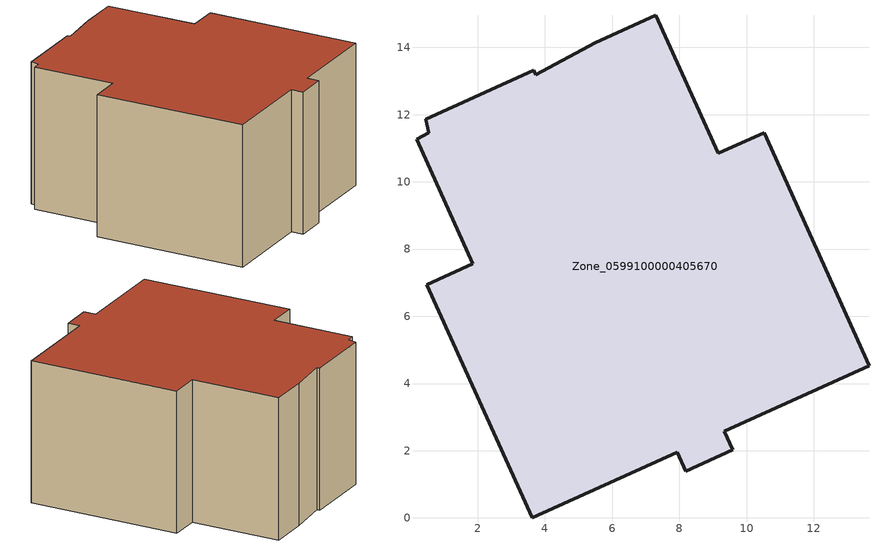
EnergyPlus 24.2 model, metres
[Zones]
Zone_0599100000405670
 floor ground (C_G): 7.3,14.96 9.15,10.85 10.52,11.46 13.64,4.52 9.34,2.58 9.59,2.02 8.19,1.39 7.94,1.95 3.62,0 0.48,6.94 1.85,7.56 0.18,11.27 0.54,11.47 0.46,11.87 3.66,13.32 3.72,13.19 5.49,14.15 z0
 wall outside (C_F): 0.48,6.94 3.62,0 7.94,1.95 8.19,1.39 9.59,2.02 9.34,2.58 13.64,4.52 10.52,11.46 9.15,10.85 7.3,14.96 5.49,14.15 3.72,13.19 3.66,13.32 0.46,11.87 0.54,11.47 0.18,11.27 1.85,7.56 0.48,6.94 z0:7.1
 roof outside (C_R): 0.46,11.87 0.54,11.47 0.18,11.27 1.85,7.56 0.48,6.94 3.62,0 7.94,1.95 8.19,1.39 9.59,2.02 9.34,2.58 13.64,4.52 10.52,11.46 9.15,10.85 7.3,14.96 5.49,14.15 3.72,13.19 3.66,13.32 z7.1
[BUILDING]
Pand.0599100000405670: North Axis=0; Terrain=City; Loads Convergence Tolerance Value=0.04; Temperature Convergence Tolerance Value=0.4; Solar Distribution=FullExterior; Maximum Number of Warmup Days=25; Minimum Number of Warmup Days=1
[Site:Location]
Rotterdam.The.Hague.AP_ZH_NLD Design_Conditions: Latitude=51.96; Longitude=4.45; Time Zone=1; Elevation=-4.5
[SITE:GROUNDTEMPERATURE:BUILDINGSURFACE]
18, 18, 18, 18, 18, 18, 18, 18, 18, 18, 18, 18
[MATERIAL] Thermal Absorptance=0.9; Solar Absorptance=0.7; Visible Absorptance=0.7
Name | Roughness | Thickness | Conductivity | Density | Specific Heat
G.D.1992-2005 | MediumSmooth | 0.15 | 0.06 | 540 | 1210
F.D.1992-2005 | Rough | 0.3 | 0.12 | 1920 | 840
R.D.1992-2005 | MediumRough | 0.2 | 0.08 | 1500 | 1000
[CONSTRUCTION]
C_G: G.D.1992-2005
C_F: F.D.1992-2005
C_R: R.D.1992-2005
[ZONE]
Zone_0599100000405670: Type=1; Multiplier=1; Ceiling Height=Autocalculate; Volume=Autocalculate; Floor Area=autocalculate; Part of Total Floor Area=Yes
[ZONEINFILTRATION:DESIGNFLOWRATE]
Infil_Zone_0599100000405670: Zone or ZoneList or Space or SpaceList=Zone_0599100000405670; Schedule=AlwaysOn; Design Flow Rate Calculation Method=Flow/Area; Flow Rate per Floor Area=0.0021; Constant Term Coefficient=1; Temperature Term Coefficient=0; Velocity Term Coefficient=0; Velocity Squared Term Coefficient=0
[HVACTEMPLATE:ZONE:IDEALLOADSAIRSYSTEM]
Zone_0599100000405670: Maximum Heating Supply Air Temperature=50; Minimum Cooling Supply Air Temperature=13; Maximum Heating Supply Air Humidity Ratio=0.0156; Minimum Cooling Supply Air Humidity Ratio=0.0077; Heating Limit=NoLimit; Cooling Limit=NoLimit; Dehumidification Control Type=ConstantSensibleHeatRatio; Cooling Sensible Heat Ratio=0.7; Dehumidification Setpoint=60; Humidification Control Type=None; Humidification Setpoint=30; Outdoor Air Method=None; Outdoor Air Flow Rate per Person=0.00944; Outdoor Air Flow Rate per Zone Floor Area=0; Outdoor Air Flow Rate per Zone=0; Demand Controlled Ventilation Type=None; Outdoor Air Economizer Type=NoEconomizer; Heat Recovery Type=None; Sensible Heat Recovery Effectiveness=0.7; Latent Heat Recovery Effectiveness=0.65
[ZONECONTROL:THERMOSTAT]
ThermostatControl_Zone_0599100000405670: Zone or ZoneList=Zone_0599100000405670; Control Type Schedule=DualSetpointControlType; Control 1=Thermostat_Zone_0599100000405670; Temperature Difference Between Cutout And Setpoint=0
[THERMOSTATSETPOINT:DUALSETPOINT]
Thermostat_Zone_0599100000405670: Heating Setpoint Temperature Schedule=HeatingSetpoint_Zone_0599100000405670; Cooling Setpoint Temperature Schedule=CoolingSetpoint_Zone_0599100000405670
[SCHEDULE:COMPACT]
HeatingSetpoint_Zone_0599100000405670: Through: 12/31, For: AllDays, Until: 24:00, 21
CoolingSetpoint_Zone_0599100000405670: Through: 12/31, For: AllDays, Until: 24:00, 24
DualSetpointControlType: Through: 12/31, For: AllDays, Until: 24:00, 4
AlwaysOn: Through: 12/31, For: AllDays, Until: 24:00, 1
